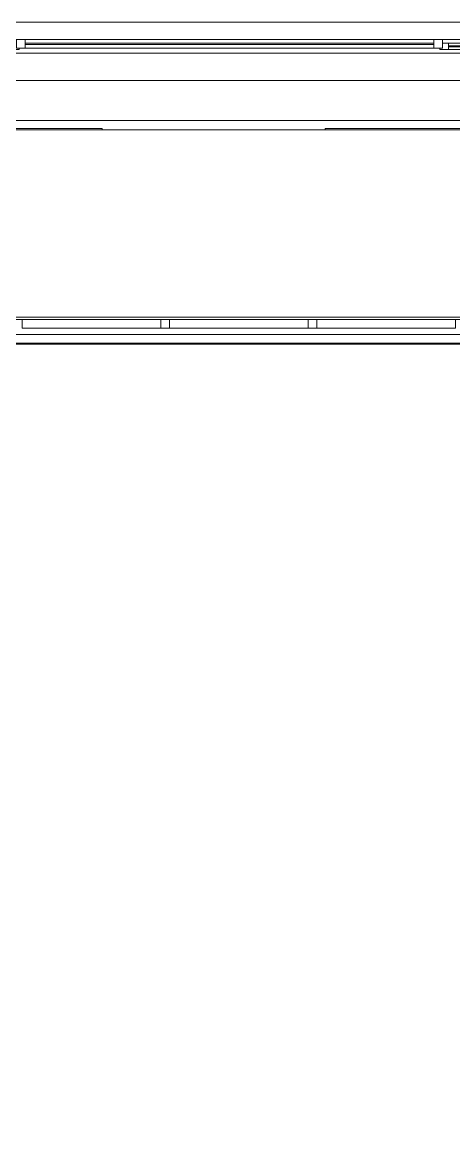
# Model space of a CAD drawing. Header units: millimetres. Extents: x -4029 to 232974, y -8553 to 104777.
# Drawn here: x 133021 to 136509, y 18409 to 27350 of the extents above; entities that cross this region are included whole.
import ezdxf

# ---------------------------------------------------------------- set-up
doc = ezdxf.new("R2010")
doc.units = ezdxf.units.MM
for name, color, linetype, lineweight in [('A-AREA-BNDY-1', 7, 'Continuous', 5), ('A-GLAZ-1', 7, 'Continuous', 5), ('A-GLAZ-CURT-1', 7, 'Continuous', 5), ('A-GLAZ-CWMG-2', 7, 'Continuous', 5), ('A-WALL-4', 7, 'Continuous', 5), ('I-WALL-6', 7, 'Continuous', 5)]:
    doc.layers.add(name, color=color, linetype=linetype, lineweight=lineweight)
doc.layers.add('A-FLOR-2', color=7, linetype='Continuous', lineweight=5, true_color=0xaaaaaa)

# ---------------------------------------------------------------- blocks, each defined once
blk = doc.blocks.new('Системная панель - Стекло - 70мм-31693620-1_2_1_птичка')
at = {"layer": 'A-GLAZ-CURT-1'}
for p, q in [((560, 35), (-560, 35)), ((-560, 35), (-560, -35)), ((560, -35), (560, 35)), ((-560, -35), (560, -35))]:
    blk.add_line(p, q, dxfattribs=at)
blk = doc.blocks.new('Прямоугольный импост - 50 x 70 мм-23766079-1_2_1_птичка')
at = {"layer": 'A-GLAZ-CWMG-2'}
for p, q in [((-35, 35), (35, 35)), ((-35, -35), (-35, 35)), ((35, 35), (35, -35)), ((35, -35), (-35, -35))]:
    blk.add_line(p, q, dxfattribs=at)
blk = doc.blocks.new('Системная панель - Стекло - 70мм-V131-1_2_1_птичка')
at = {"layer": 'A-GLAZ-CURT-1'}
for p, q in [((560, 35), (-560, 35)), ((-560, 35), (-560, -35)), ((560, -35), (560, 35)), ((-560, -35), (560, -35))]:
    blk.add_line(p, q, dxfattribs=at)
blk = doc.blocks.new('120_Окно_СКБ_3Ст - 120_Окно_СКБ_3Ст_5100-21641134-1_2_1_птичка')
at = {"layer": 'A-GLAZ-1'}
for p, q in [((-2550, -75), (-2550, -5)), ((-2550, -5), (-2480, -5)), ((2550, -5), (-2550, -5)), ((-2480, -75), (-2550, -75)), ((-2550, -75), (-2500, -75)), ((-2480, -75), (-2500, -75)), ((-2500, -75), (-2500, -85)), ((-2500, -85), (-1700, -85)), ((-1700, -85), (-2500, -85)), ((-2480, -5), (-2480, -75)), ((-1720, -35), (-2480, -35)), ((-2480, -35), (-2480, -75)), ((-2430, -85), (-2430, -35)), ((-2430, -55), (-1770, -55)), ((-1770, -65), (-2430, -65)), ((-1770, -85), (-1770, -35)), ((-1720, -75), (-1720, -5)), ((-1720, -5), (-1650, -5)), ((-1720, -75), (-1720, -35)), ((-1650, -75), (-1720, -75)), ((-1700, -75), (-1720, -75)), ((-1700, -75), (1700, -75)), ((-1700, -85), (-1700, -75)), ((-1650, -5), (-1650, -75)), ((1650, -35), (-1650, -35)), ((1650, -45), (-1650, -45)), ((1650, -75), (1650, -5)), ((1650, -5), (1720, -5)), ((1720, -75), (1650, -75)), ((1720, -75), (1700, -75)), ((1700, -75), (1700, -85)), ((1700, -85), (2500, -85)), ((2500, -85), (1700, -85)), ((1720, -5), (1720, -75)), ((2480, -35), (1720, -35)), ((1720, -35), (1720, -75)), ((1770, -85), (1770, -35)), ((1770, -55), (2430, -55)), ((2430, -65), (1770, -65)), ((2430, -85), (2430, -35)), ((2480, -75), (2480, -5)), ((2480, -5), (2550, -5)), ((2480, -75), (2480, -35)), ((2550, -75), (2480, -75)), ((2500, -75), (2480, -75)), ((2500, -75), (2550, -75)), ((2500, -85), (2500, -75)), ((2550, -5), (2550, -75))]:
    blk.add_line(p, q, dxfattribs=at)
blk = doc.blocks.new('Системная панель - Стекло - 70мм-V178-1_2_1_птичка')
at = {"layer": 'A-GLAZ-CURT-1'}
for p, q in [((560, 35), (-560, 35)), ((-560, 35), (-560, -35)), ((560, -35), (560, 35)), ((-560, -35), (560, -35))]:
    blk.add_line(p, q, dxfattribs=at)
blk = doc.blocks.new('Зашивка приборов отопления10 - Зашивка приборов отопления-33278020-1_2_1_птичка')
at = {"layer": 'A-WALL-4'}
for p, q in [((51570, 26880), (51570, 26555)), ((56925.6, 26880), (51570, 26880)), ((56925.6, 26555), (56925.6, 26880)), ((51570, 26555), (56925.6, 26555)), ((56930, 26555), (51570, 26555)), ((51570, 26555), (51570, 26480)), ((56930, 26480), (56930, 26555)), ((51570, 26480), (56930, 26480))]:
    blk.add_line(p, q, dxfattribs=at)

msp = doc.modelspace()

# ---------------------------------------------------------------- linework, layer by layer
at = {"layer": 'A-AREA-BNDY-1', "flags": 128}
for points in [[(137222.4063, 26491.9999), (135469.0857, 26491.9999), (135469.0857, 26479.9999), (133669.0857, 26479.9999), (133669.0857, 26491.9999), (131870.4063, 26491.9999)], [(131746.4063, 24949.9999), (137874.4063, 24949.9999)]]:
    msp.add_lwpolyline(points, dxfattribs=at)
msp.add_lwpolyline([(137746.4063, 23327.9999), (137746.4063, 24751.9999), (131824.4063, 24751.9999), (131824.4063, 18572), (128664.4062, 18572), (128664.4062, 11920.9998), (131218.4063, 11920.9998), (131218.4063, 12327.9999), (131874.4063, 12327.9999), (131874.4063, 11927.9998), (137218.4063, 11927.9998), (137218.4063, 12327.9999), (137618.4063, 12327.9999), (137618.4063, 15522), (136768.4063, 15522), (136768.4063, 22827.9999), (137218.4063, 22827.9999), (137218.4063, 23327.9999)], close=True, dxfattribs=at)
at = {"layer": 'A-FLOR-2'}
for p, q in [((129036.4062, 24969.9999), (137866.4063, 24969.9999)), ((137726.4063, 24759.9999), (131816.4063, 24759.9999))]:
    msp.add_line(p, q, dxfattribs=at)
at = {"layer": 'A-WALL-4'}
for p, q in [((122846.4063, 27349.9999), (138196.4063, 27349.9999)), ((137246.4063, 27099.9999), (132146.4063, 27099.9999))]:
    msp.add_line(p, q, dxfattribs=at)
at = {"layer": 'I-WALL-6'}
for p, q in [((132146.4063, 27099.9999), (137246.4063, 27099.9999)), ((137246.4063, 26879.9999), (131846.4063, 26879.9999)), ((137746.4063, 24829.9999), (131796.4063, 24829.9999))]:
    msp.add_line(p, q, dxfattribs=at)

# ---------------------------------------------------------------- block references
at = {"layer": 'A-GLAZ-1'}
msp.add_blockref('120_Окно_СКБ_3Ст - 120_Окно_СКБ_3Ст_5100-21641134-1_2_1_птичка', (134696.4063, 27214.9999), dxfattribs=at)
at = {"layer": 'A-GLAZ-CURT-1', "rotation": 180}
for name, p in [('Системная панель - Стекло - 70мм-V178-1_2_1_птичка', (133581.4063, 24914.9999)), ('Системная панель - Стекло - 70мм-31693620-1_2_1_птичка', (134771.4063, 24914.9999)), ('Системная панель - Стекло - 70мм-V131-1_2_1_птичка', (135961.4063, 24914.9999))]:
    msp.add_blockref(name, p, dxfattribs=at)
at = {"layer": 'A-GLAZ-CWMG-2', "extrusion": (0, 0, -1)}
for p in [(-134176.4063, 24914.9999), (-135366.4063, 24914.9999)]:
    msp.add_blockref('Прямоугольный импост - 50 x 70 мм-23766079-1_2_1_птичка', p, dxfattribs=at)
at = {"layer": 'A-WALL-4'}
msp.add_blockref('Зашивка приборов отопления10 - Зашивка приборов отопления-33278020-1_2_1_птичка', (80296.4064, 0), dxfattribs=at)

doc.saveas('drawing.dxf')
